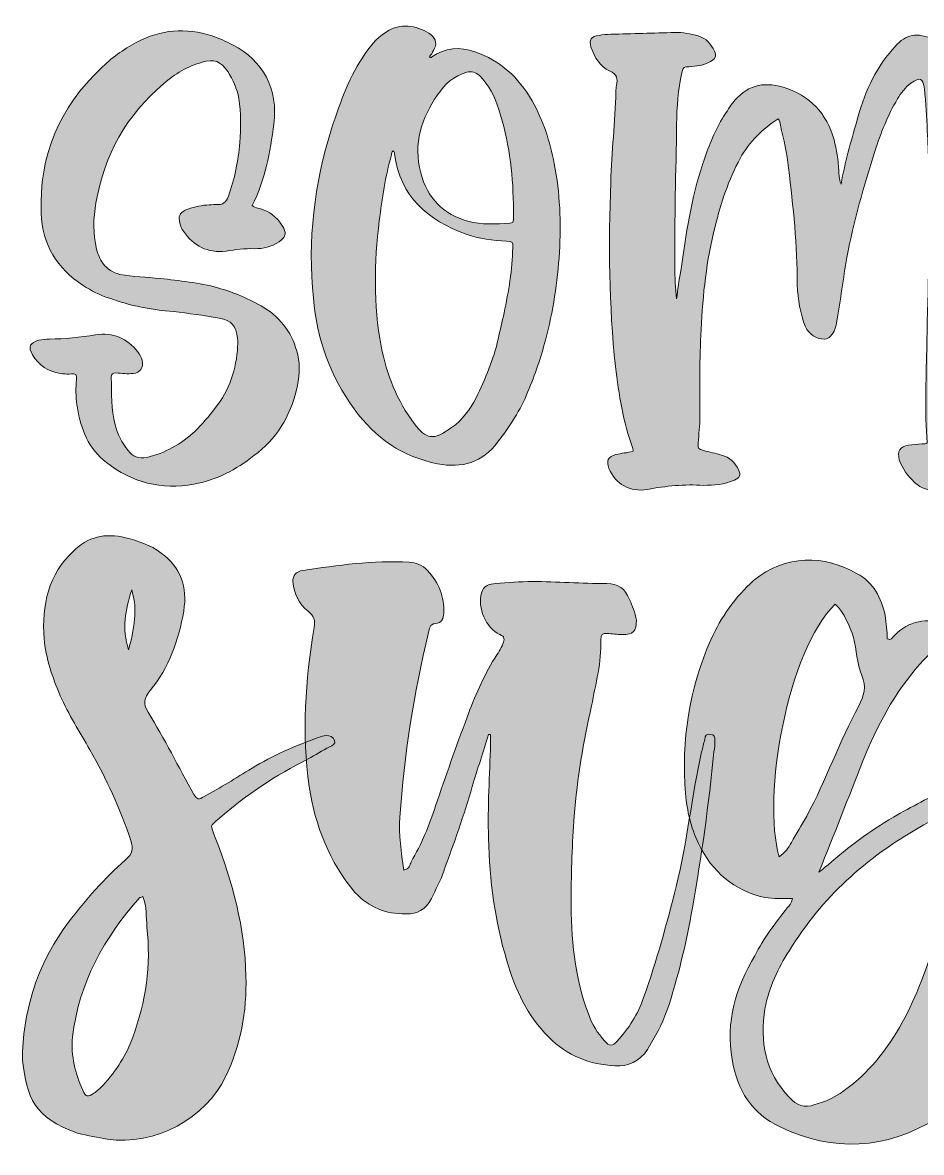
# Model space of a CAD drawing. Header units: inches. Extents: x 183 to 898, y -908 to -175.
# Drawn here: x 183 to 540.3, y -908 to -458.7 of the extents above; entities that cross this region are included whole.
import ezdxf

# ---------------------------------------------------------------- set-up
doc = ezdxf.new("R2010")
doc.units = ezdxf.units.IN
doc.header["$MEASUREMENT"] = 0
doc.layers.add('Layer 1', color=7, linetype='Continuous')

# ---------------------------------------------------------------- blocks, each defined once
blk = doc.blocks.new('block 3')
at = {"layer": 'Layer 1', "true_color": 0xffffff}
h = blk.add_hatch(color=7, dxfattribs=at)
h.dxf.hatch_style = 2
edge = h.paths.add_edge_path()
edge.add_spline(control_points=[(278.7, -533.13), (282.41, -534.52), (284.96, -537.07), (286.81, -540.54), (287.97, -543.09), (287.27, -544.25), (284.96, -545.88), (281.94, -547.96), (278.7, -548.66), (275.22, -548.66), (271.28, -548.42), (267.58, -549.12), (263.87, -549.58), (256.45, -550.51), (251.12, -547.5), (246.95, -541.7), (246.26, -540.78), (245.79, -539.62), (245.56, -538.46), (244.87, -535.91), (245.33, -534.52), (247.65, -533.36), (250.43, -532.2), (253.21, -531.51), (256.22, -531.27), (257.38, -531.27), (258.77, -531.04), (259.93, -531.04), (262.71, -531.51), (263.87, -530.12), (264.8, -527.8), (267.34, -520.85), (268.73, -513.66), (269.43, -506.48), (269.66, -500.69), (269.89, -494.66), (268.97, -488.87), (268.27, -484.93), (266.65, -481.45), (264.56, -478.21), (261.78, -474.04), (259, -473.11), (254.37, -474.5), (248.57, -476.12), (243.48, -479.13), (239.07, -483.07), (224.24, -495.59), (215.44, -511.35), (212.19, -530.35), (211.03, -536.61), (211.03, -542.63), (212.42, -548.89), (212.89, -550.74), (213.81, -552.83), (214.97, -554.45), (216.59, -556.77), (218.91, -558.16), (221.69, -558.85), (226.79, -559.78), (232.35, -560.01), (237.68, -560.47), (245.33, -561.4), (253.21, -562.1), (260.62, -564.18), (267.11, -566.04), (273.14, -568.58), (278.93, -572.06), (286.11, -576.46), (290.52, -582.72), (292.37, -590.83), (293.53, -595.47), (292.84, -600.1), (291.91, -604.73), (289.36, -615.39), (283.8, -624.43), (274.99, -630.92), (267.81, -636.48), (260.16, -640.65), (251.12, -642.27), (238.15, -644.59), (226.56, -641.58), (216.36, -633.7), (209.18, -628.14), (206.17, -620.49), (204.78, -611.92), (204.31, -608.67), (204.08, -605.2), (204.31, -601.95), (204.78, -597.78), (204.31, -598.48), (201.53, -598.48), (200.37, -598.48), (199.22, -598.48), (198.06, -598.25), (193.19, -597.55), (189.48, -595), (186.93, -590.83), (185.08, -587.59), (186.01, -585.96), (189.48, -585.04), (190.87, -584.81), (192.26, -584.57), (193.65, -584.57), (199.68, -584.57), (205.93, -583.88), (211.96, -582.95), (219.14, -581.79), (224.47, -584.34), (228.88, -589.67), (229.57, -590.83), (230.27, -591.76), (230.5, -593.15), (231.19, -595.93), (229.8, -598.02), (227.02, -598.25), (224.71, -598.48), (222.39, -598.25), (220.07, -598.02), (218.91, -598.02), (218.22, -598.48), (218.22, -599.87), (218.45, -606.13), (218.22, -612.38), (219.84, -618.64), (220.77, -622.35), (222.39, -625.82), (224.94, -628.84), (226.79, -631.38), (229.11, -632.08), (232.35, -631.62), (239.77, -629.99), (246.02, -626.29), (251.59, -621.19), (254.37, -618.41), (256.92, -615.39), (259.47, -612.15), (265.26, -604.97), (268.04, -596.62), (268.5, -587.35), (268.73, -586.43), (268.5, -585.5), (268.5, -584.34), (267.81, -579.25), (266.19, -577.16), (261.09, -576.23), (255.06, -575.07), (249.04, -574.38), (243.01, -573.68), (234.21, -572.99), (225.86, -571.36), (217.52, -568.35), (213.81, -567.19), (210.34, -565.34), (207.09, -563.25), (196.67, -556.53), (190.87, -547.03), (190.41, -534.52), (189.48, -511.81), (197.59, -492.58), (214.05, -477.05), (218.22, -472.88), (223.08, -469.4), (228.18, -466.62), (237.91, -461.52), (247.88, -460.6), (258.31, -464.07), (261.09, -465), (263.87, -466.16), (266.42, -467.55), (278.7, -473.81), (284.72, -485.16), (282.87, -499.07), (281.48, -510.19), (279.39, -521.31), (274.3, -531.51), (275.69, -532.67), (277.31, -532.67), (278.7, -533.13)], knot_values=[0, 0, 0, 0, 1, 1, 1, 2, 2, 2, 3, 3, 3, 4, 4, 4, 5, 5, 5, 6, 6, 6, 7, 7, 7, 8, 8, 8, 9, 9, 9, 10, 10, 10, 11, 11, 11, 12, 12, 12, 13, 13, 13, 14, 14, 14, 15, 15, 15, 16, 16, 16, 17, 17, 17, 18, 18, 18, 19, 19, 19, 20, 20, 20, 21, 21, 21, 22, 22, 22, 23, 23, 23, 24, 24, 24, 25, 25, 25, 26, 26, 26, 27, 27, 27, 28, 28, 28, 29, 29, 29, 30, 30, 30, 31, 31, 31, 32, 32, 32, 33, 33, 33, 34, 34, 34, 35, 35, 35, 36, 36, 36, 37, 37, 37, 38, 38, 38, 39, 39, 39, 40, 40, 40, 41, 41, 41, 42, 42, 42, 43, 43, 43, 44, 44, 44, 45, 45, 45, 46, 46, 46, 47, 47, 47, 48, 48, 48, 49, 49, 49, 50, 50, 50, 51, 51, 51, 52, 52, 52, 53, 53, 53, 54, 54, 54, 55, 55, 55, 56, 56, 56, 57, 57, 57, 58, 58, 58, 59, 59, 59, 59], degree=3, periodic=1)
h = blk.add_hatch(color=7, dxfattribs=at)
h.dxf.hatch_style = 2
edge = h.paths.add_edge_path()
edge.add_spline(control_points=[(345.66, -472.42), (350.99, -468.71), (356.79, -468.25), (362.81, -470.33), (372.77, -473.81), (380.19, -480.53), (385.52, -489.8), (389.92, -497.67), (392.7, -506.02), (394.33, -514.82), (396.64, -526.64), (397.11, -538.23), (396.41, -550.04), (395.72, -561.86), (393.86, -573.68), (390.85, -585.04), (389, -591.99), (386.68, -598.71), (383.9, -605.43), (380.89, -612.85), (376.71, -619.33), (371.85, -625.59), (365.82, -633.7), (357.71, -636.02), (347.98, -634.17), (334.07, -631.38), (323.18, -623.97), (314.84, -612.38), (305.34, -599.4), (300.01, -584.57), (298.62, -568.35), (296.3, -545.41), (298.85, -522.93), (305.8, -500.92), (307.66, -495.36), (309.51, -490.03), (311.6, -484.93), (313.68, -480.06), (316.23, -475.43), (319.24, -471.03), (321.79, -467.08), (324.81, -464.07), (328.75, -461.76), (334.07, -458.74), (340.8, -460.13), (345.43, -463.61), (347.52, -465.46), (347.75, -467.32), (346.36, -469.87), (345.89, -470.79), (345.43, -471.49), (344.73, -472.42), (345.2, -472.88), (345.43, -472.65), (345.66, -472.42)], knot_values=[0, 0, 0, 0, 1, 1, 1, 2, 2, 2, 3, 3, 3, 4, 4, 4, 5, 5, 5, 6, 6, 6, 7, 7, 7, 8, 8, 8, 9, 9, 9, 10, 10, 10, 11, 11, 11, 12, 12, 12, 13, 13, 13, 14, 14, 14, 15, 15, 15, 16, 16, 16, 17, 17, 17, 18, 18, 18, 18], degree=3, periodic=1)
edge = h.paths.add_edge_path()
edge.add_spline(control_points=[(329.67, -511.35), (327.12, -519.92), (325.96, -528.73), (324.81, -537.53), (322.72, -554.22), (322.49, -570.9), (325.5, -587.35), (327.82, -598.71), (331.76, -609.14), (338.71, -618.17), (343.34, -624.43), (346.36, -625.13), (353.54, -619.8), (357.71, -616.79), (360.96, -612.61), (363.27, -607.98), (366.98, -600.33), (370.23, -592.68), (372.08, -584.57), (372.77, -581.1), (373.7, -577.62), (374.4, -574.15), (376.25, -565.57), (377.64, -557), (377.87, -548.19), (377.87, -545.88), (377.87, -545.88), (375.32, -545.64), (369.99, -545.41), (364.43, -544.72), (359.33, -542.86), (344.04, -537.3), (333.15, -528.03), (330.83, -510.88), (330.83, -510.42), (330.83, -509.96), (330.37, -509.72), (329.67, -510.19), (329.67, -510.88), (329.67, -511.35)], knot_values=[0, 0, 0, 0, 1, 1, 1, 2, 2, 2, 3, 3, 3, 4, 4, 4, 5, 5, 5, 6, 6, 6, 7, 7, 7, 8, 8, 8, 9, 9, 9, 10, 10, 10, 11, 11, 11, 12, 12, 12, 13, 13, 13, 13], degree=3, periodic=1)
edge = h.paths.add_edge_path()
edge.add_spline(control_points=[(372.31, -493.27), (370.69, -488.17), (368.37, -483.54), (364.66, -479.83), (363.04, -478.44), (361.65, -477.98), (359.57, -478.44), (354.47, -479.83), (350.76, -483.31), (347.98, -487.48), (341.49, -496.75), (338.25, -506.94), (341.26, -518.53), (343.81, -528.49), (350.3, -534.98), (360.03, -537.76), (365.59, -539.16), (371.15, -538.92), (376.71, -538.46), (377.87, -538.46), (378.1, -537.99), (378.1, -537.07), (378.1, -534.98), (378.1, -532.9), (378.1, -530.81), (377.87, -518.07), (376.25, -505.32), (372.31, -493.27)], knot_values=[0, 0, 0, 0, 1, 1, 1, 2, 2, 2, 3, 3, 3, 4, 4, 4, 5, 5, 5, 6, 6, 6, 7, 7, 7, 8, 8, 8, 9, 9, 9, 9], degree=3, periodic=1)
h = blk.add_hatch(color=7, dxfattribs=at)
h.dxf.hatch_style = 2
edge = h.paths.add_edge_path()
edge.add_spline(control_points=[(514.59, -497.91), (517.37, -487.48), (521.54, -477.75), (528.73, -469.4), (533.82, -463.61), (537.07, -462.45), (544.25, -465), (555.84, -468.94), (562.56, -477.05), (564.64, -488.87), (566.5, -499.07), (566.5, -509.49), (566.27, -519.69), (565.8, -538.92), (564.41, -557.93), (564.88, -577.16), (565.34, -589.67), (565.34, -602.18), (565.34, -614.7), (565.34, -617.94), (565.11, -621.19), (564.88, -624.43), (564.64, -625.59), (565.11, -626.29), (566.5, -626.05), (569.51, -625.82), (571.83, -627.21), (573.91, -629.3), (576.46, -631.85), (578.55, -634.86), (579.01, -638.57), (579.47, -641.12), (578.78, -642.04), (576, -642.27), (570.67, -642.51), (565.57, -642.04), (560.24, -642.51), (555.84, -642.74), (551.43, -643.2), (547.03, -644.36), (543.32, -645.06), (540.31, -644.13), (537.53, -641.58), (534.98, -639.03), (532.66, -636.25), (531.51, -632.54), (530.58, -629.07), (531.74, -627.44), (535.21, -626.75), (536.84, -626.52), (538.69, -626.52), (540.54, -626.29), (541.24, -626.05), (542.17, -626.52), (542.63, -625.82), (541.47, -613.54), (542.17, -601.26), (542.4, -588.75), (542.63, -568.82), (543.79, -548.66), (543.32, -528.49), (543.32, -519.46), (543.09, -510.65), (542.63, -501.85), (542.4, -496.28), (542.17, -490.72), (541.47, -485.16), (540.78, -480.53), (539.85, -480.29), (536.14, -482.84), (533.82, -484.47), (532.2, -486.78), (530.81, -489.1), (526.87, -495.59), (524.09, -502.77), (521.77, -509.96), (517.37, -523.86), (513.43, -537.76), (510.65, -552.13), (509.26, -560.47), (508.1, -569.05), (506.71, -577.39), (506.25, -579.71), (505.78, -581.79), (504.16, -583.41), (503.47, -584.11), (502.77, -584.57), (501.84, -584.57), (498.6, -584.81), (495.59, -582.49), (494.2, -579.71), (492.11, -574.38), (491.18, -568.82), (490.95, -563.02), (490.95, -547.5), (489.33, -531.97), (487.48, -516.44), (486.78, -510.88), (485.62, -505.09), (484.23, -499.53), (484.23, -498.6), (484, -497.67), (483.31, -496.98), (477.05, -501.15), (471.95, -506.02), (468.24, -512.74), (463.61, -521.31), (460.6, -530.35), (458.28, -539.85), (454.8, -553.29), (453.41, -566.96), (452.72, -580.87), (452.02, -592.45), (452.25, -603.81), (452.25, -615.39), (452.25, -618.87), (451.79, -622.35), (451.56, -626.05), (451.56, -628.37), (451.56, -628.37), (453.64, -628.84), (455.96, -629.53), (458.51, -629.99), (460.83, -630.69), (464.07, -631.62), (466.16, -633.7), (467.55, -636.48), (468.71, -638.8), (468.24, -639.49), (465.93, -640.65), (461.99, -642.51), (457.82, -642.74), (453.64, -642.74), (446.23, -642.27), (438.58, -642.97), (431.4, -644.36), (424.45, -645.52), (418.65, -642.27), (416.1, -636.02), (414.94, -633.01), (415.64, -631.38), (418.88, -630.46), (420.97, -629.99), (423.29, -629.76), (425.6, -629.3), (425.84, -628.84), (425.6, -628.37), (425.6, -628.14), (421.66, -617.48), (420.04, -606.59), (418.65, -595.47), (416.1, -571.13), (415.87, -546.57), (416.8, -522.24), (417.26, -510.19), (418.42, -498.14), (418.88, -486.09), (418.88, -485.39), (418.88, -484.47), (419.12, -483.77), (419.58, -480.99), (419.35, -479.37), (416.34, -477.98), (412.63, -476.12), (410.31, -472.65), (408.92, -468.48), (408.22, -465.46), (408.92, -464.3), (412.16, -463.84), (413.55, -463.61), (415.18, -463.38), (416.8, -463.38), (425.37, -463.15), (433.71, -462.91), (442.29, -462.68), (445.53, -462.45), (448.55, -463.38), (451.56, -464.07), (454.8, -465), (456.66, -467.32), (458.05, -470.1), (458.97, -472.18), (458.51, -473.11), (456.43, -474.27), (453.88, -475.66), (450.86, -476.12), (447.85, -476.35), (446, -476.35), (445.53, -476.12), (445.07, -478.67), (443.68, -485.39), (442.98, -492.34), (442.98, -499.07), (442.75, -518.07), (442.06, -536.84), (442.29, -555.61), (442.29, -560.01), (442.52, -564.18), (442.98, -568.58), (443.45, -564.88), (443.91, -561.17), (444.61, -557.46), (446.69, -543.09), (448.78, -528.49), (453.41, -514.82), (455.5, -508.57), (457.82, -502.54), (461.06, -496.98), (462.45, -494.66), (463.84, -492.81), (465.23, -490.72), (470.56, -484), (477.05, -481.92), (485.39, -484.47), (496.05, -487.71), (502.54, -494.66), (505.55, -505.32), (506.48, -509.26), (507.41, -513.43), (507.41, -517.6), (507.64, -519.22), (507.41, -520.85), (508.33, -522.93), (509.95, -514.13), (512.27, -506.02), (514.59, -497.91)], knot_values=[0, 0, 0, 0, 1, 1, 1, 2, 2, 2, 3, 3, 3, 4, 4, 4, 5, 5, 5, 6, 6, 6, 7, 7, 7, 8, 8, 8, 9, 9, 9, 10, 10, 10, 11, 11, 11, 12, 12, 12, 13, 13, 13, 14, 14, 14, 15, 15, 15, 16, 16, 16, 17, 17, 17, 18, 18, 18, 19, 19, 19, 20, 20, 20, 21, 21, 21, 22, 22, 22, 23, 23, 23, 24, 24, 24, 25, 25, 25, 26, 26, 26, 27, 27, 27, 28, 28, 28, 29, 29, 29, 30, 30, 30, 31, 31, 31, 32, 32, 32, 33, 33, 33, 34, 34, 34, 35, 35, 35, 36, 36, 36, 37, 37, 37, 38, 38, 38, 39, 39, 39, 40, 40, 40, 41, 41, 41, 42, 42, 42, 43, 43, 43, 44, 44, 44, 45, 45, 45, 46, 46, 46, 47, 47, 47, 48, 48, 48, 49, 49, 49, 50, 50, 50, 51, 51, 51, 52, 52, 52, 53, 53, 53, 54, 54, 54, 55, 55, 55, 56, 56, 56, 57, 57, 57, 58, 58, 58, 59, 59, 59, 60, 60, 60, 61, 61, 61, 62, 62, 62, 63, 63, 63, 64, 64, 64, 65, 65, 65, 66, 66, 66, 67, 67, 67, 68, 68, 68, 69, 69, 69, 70, 70, 70, 71, 71, 71, 72, 72, 72, 73, 73, 73, 74, 74, 74, 75, 75, 75, 75], degree=3, periodic=1)
at = {"layer": 'Layer 1', "lineweight": 0}
for points, knots in [([(278.7, -533.13), (282.41, -534.52), (284.96, -537.07), (286.81, -540.54), (287.97, -543.09), (287.27, -544.25), (284.96, -545.88), (281.94, -547.96), (278.7, -548.66), (275.22, -548.66), (271.28, -548.42), (267.58, -549.12), (263.87, -549.58), (256.45, -550.51), (251.12, -547.5), (246.95, -541.7), (246.26, -540.78), (245.79, -539.62), (245.56, -538.46), (244.87, -535.91), (245.33, -534.52), (247.65, -533.36), (250.43, -532.2), (253.21, -531.51), (256.22, -531.27), (257.38, -531.27), (258.77, -531.04), (259.93, -531.04), (262.71, -531.51), (263.87, -530.12), (264.8, -527.8), (267.34, -520.85), (268.73, -513.66), (269.43, -506.48), (269.66, -500.69), (269.89, -494.66), (268.97, -488.87), (268.27, -484.93), (266.65, -481.45), (264.56, -478.21), (261.78, -474.04), (259, -473.11), (254.37, -474.5), (248.57, -476.12), (243.48, -479.13), (239.07, -483.07), (224.24, -495.59), (215.44, -511.35), (212.19, -530.35), (211.03, -536.61), (211.03, -542.63), (212.42, -548.89), (212.89, -550.74), (213.81, -552.83), (214.97, -554.45), (216.59, -556.77), (218.91, -558.16), (221.69, -558.85), (226.79, -559.78), (232.35, -560.01), (237.68, -560.47), (245.33, -561.4), (253.21, -562.1), (260.62, -564.18), (267.11, -566.04), (273.14, -568.58), (278.93, -572.06), (286.11, -576.46), (290.52, -582.72), (292.37, -590.83), (293.53, -595.47), (292.84, -600.1), (291.91, -604.73), (289.36, -615.39), (283.8, -624.43), (274.99, -630.92), (267.81, -636.48), (260.16, -640.65), (251.12, -642.27), (238.15, -644.59), (226.56, -641.58), (216.36, -633.7), (209.18, -628.14), (206.17, -620.49), (204.78, -611.92), (204.31, -608.67), (204.08, -605.2), (204.31, -601.95), (204.78, -597.78), (204.31, -598.48), (201.53, -598.48), (200.37, -598.48), (199.22, -598.48), (198.06, -598.25), (193.19, -597.55), (189.48, -595), (186.93, -590.83), (185.08, -587.59), (186.01, -585.96), (189.48, -585.04), (190.87, -584.81), (192.26, -584.57), (193.65, -584.57), (199.68, -584.57), (205.93, -583.88), (211.96, -582.95), (219.14, -581.79), (224.47, -584.34), (228.88, -589.67), (229.57, -590.83), (230.27, -591.76), (230.5, -593.15), (231.19, -595.93), (229.8, -598.02), (227.02, -598.25), (224.71, -598.48), (222.39, -598.25), (220.07, -598.02), (218.91, -598.02), (218.22, -598.48), (218.22, -599.87), (218.45, -606.13), (218.22, -612.38), (219.84, -618.64), (220.77, -622.35), (222.39, -625.82), (224.94, -628.84), (226.79, -631.38), (229.11, -632.08), (232.35, -631.62), (239.77, -629.99), (246.02, -626.29), (251.59, -621.19), (254.37, -618.41), (256.92, -615.39), (259.47, -612.15), (265.26, -604.97), (268.04, -596.62), (268.5, -587.35), (268.73, -586.43), (268.5, -585.5), (268.5, -584.34), (267.81, -579.25), (266.19, -577.16), (261.09, -576.23), (255.06, -575.07), (249.04, -574.38), (243.01, -573.68), (234.21, -572.99), (225.86, -571.36), (217.52, -568.35), (213.81, -567.19), (210.34, -565.34), (207.09, -563.25), (196.67, -556.53), (190.87, -547.03), (190.41, -534.52), (189.48, -511.81), (197.59, -492.58), (214.05, -477.05), (218.22, -472.88), (223.08, -469.4), (228.18, -466.62), (237.91, -461.52), (247.88, -460.6), (258.31, -464.07), (261.09, -465), (263.87, -466.16), (266.42, -467.55), (278.7, -473.81), (284.72, -485.16), (282.87, -499.07), (281.48, -510.19), (279.39, -521.31), (274.3, -531.51), (275.69, -532.67), (277.31, -532.67), (278.7, -533.13)], [0, 0, 0, 0, 1, 1, 1, 2, 2, 2, 3, 3, 3, 4, 4, 4, 5, 5, 5, 6, 6, 6, 7, 7, 7, 8, 8, 8, 9, 9, 9, 10, 10, 10, 11, 11, 11, 12, 12, 12, 13, 13, 13, 14, 14, 14, 15, 15, 15, 16, 16, 16, 17, 17, 17, 18, 18, 18, 19, 19, 19, 20, 20, 20, 21, 21, 21, 22, 22, 22, 23, 23, 23, 24, 24, 24, 25, 25, 25, 26, 26, 26, 27, 27, 27, 28, 28, 28, 29, 29, 29, 30, 30, 30, 31, 31, 31, 32, 32, 32, 33, 33, 33, 34, 34, 34, 35, 35, 35, 36, 36, 36, 37, 37, 37, 38, 38, 38, 39, 39, 39, 40, 40, 40, 41, 41, 41, 42, 42, 42, 43, 43, 43, 44, 44, 44, 45, 45, 45, 46, 46, 46, 47, 47, 47, 48, 48, 48, 49, 49, 49, 50, 50, 50, 51, 51, 51, 52, 52, 52, 53, 53, 53, 54, 54, 54, 55, 55, 55, 56, 56, 56, 57, 57, 57, 58, 58, 58, 59, 59, 59, 59]), ([(345.66, -472.42), (350.99, -468.71), (356.79, -468.25), (362.81, -470.33), (372.77, -473.81), (380.19, -480.53), (385.52, -489.8), (389.92, -497.67), (392.7, -506.02), (394.33, -514.82), (396.64, -526.64), (397.11, -538.23), (396.41, -550.04), (395.72, -561.86), (393.86, -573.68), (390.85, -585.04), (389, -591.99), (386.68, -598.71), (383.9, -605.43), (380.89, -612.85), (376.71, -619.33), (371.85, -625.59), (365.82, -633.7), (357.71, -636.02), (347.98, -634.17), (334.07, -631.38), (323.18, -623.97), (314.84, -612.38), (305.34, -599.4), (300.01, -584.57), (298.62, -568.35), (296.3, -545.41), (298.85, -522.93), (305.8, -500.92), (307.66, -495.36), (309.51, -490.03), (311.6, -484.93), (313.68, -480.06), (316.23, -475.43), (319.24, -471.03), (321.79, -467.08), (324.81, -464.07), (328.75, -461.76), (334.07, -458.74), (340.8, -460.13), (345.43, -463.61), (347.52, -465.46), (347.75, -467.32), (346.36, -469.87), (345.89, -470.79), (345.43, -471.49), (344.73, -472.42), (345.2, -472.88), (345.43, -472.65), (345.66, -472.42)], [0, 0, 0, 0, 1, 1, 1, 2, 2, 2, 3, 3, 3, 4, 4, 4, 5, 5, 5, 6, 6, 6, 7, 7, 7, 8, 8, 8, 9, 9, 9, 10, 10, 10, 11, 11, 11, 12, 12, 12, 13, 13, 13, 14, 14, 14, 15, 15, 15, 16, 16, 16, 17, 17, 17, 18, 18, 18, 18]), ([(514.59, -497.91), (517.37, -487.48), (521.54, -477.75), (528.73, -469.4), (533.82, -463.61), (537.07, -462.45), (544.25, -465), (555.84, -468.94), (562.56, -477.05), (564.64, -488.87), (566.5, -499.07), (566.5, -509.49), (566.27, -519.69), (565.8, -538.92), (564.41, -557.93), (564.88, -577.16), (565.34, -589.67), (565.34, -602.18), (565.34, -614.7), (565.34, -617.94), (565.11, -621.19), (564.88, -624.43), (564.64, -625.59), (565.11, -626.29), (566.5, -626.05), (569.51, -625.82), (571.83, -627.21), (573.91, -629.3), (576.46, -631.85), (578.55, -634.86), (579.01, -638.57), (579.47, -641.12), (578.78, -642.04), (576, -642.27), (570.67, -642.51), (565.57, -642.04), (560.24, -642.51), (555.84, -642.74), (551.43, -643.2), (547.03, -644.36), (543.32, -645.06), (540.31, -644.13), (537.53, -641.58), (534.98, -639.03), (532.66, -636.25), (531.51, -632.54), (530.58, -629.07), (531.74, -627.44), (535.21, -626.75), (536.84, -626.52), (538.69, -626.52), (540.54, -626.29), (541.24, -626.05), (542.17, -626.52), (542.63, -625.82), (541.47, -613.54), (542.17, -601.26), (542.4, -588.75), (542.63, -568.82), (543.79, -548.66), (543.32, -528.49), (543.32, -519.46), (543.09, -510.65), (542.63, -501.85), (542.4, -496.28), (542.17, -490.72), (541.47, -485.16), (540.78, -480.53), (539.85, -480.29), (536.14, -482.84), (533.82, -484.47), (532.2, -486.78), (530.81, -489.1), (526.87, -495.59), (524.09, -502.77), (521.77, -509.96), (517.37, -523.86), (513.43, -537.76), (510.65, -552.13), (509.26, -560.47), (508.1, -569.05), (506.71, -577.39), (506.25, -579.71), (505.78, -581.79), (504.16, -583.41), (503.47, -584.11), (502.77, -584.57), (501.84, -584.57), (498.6, -584.81), (495.59, -582.49), (494.2, -579.71), (492.11, -574.38), (491.18, -568.82), (490.95, -563.02), (490.95, -547.5), (489.33, -531.97), (487.48, -516.44), (486.78, -510.88), (485.62, -505.09), (484.23, -499.53), (484.23, -498.6), (484, -497.67), (483.31, -496.98), (477.05, -501.15), (471.95, -506.02), (468.24, -512.74), (463.61, -521.31), (460.6, -530.35), (458.28, -539.85), (454.8, -553.29), (453.41, -566.96), (452.72, -580.87), (452.02, -592.45), (452.25, -603.81), (452.25, -615.39), (452.25, -618.87), (451.79, -622.35), (451.56, -626.05), (451.56, -628.37), (451.56, -628.37), (453.64, -628.84), (455.96, -629.53), (458.51, -629.99), (460.83, -630.69), (464.07, -631.62), (466.16, -633.7), (467.55, -636.48), (468.71, -638.8), (468.24, -639.49), (465.93, -640.65), (461.99, -642.51), (457.82, -642.74), (453.64, -642.74), (446.23, -642.27), (438.58, -642.97), (431.4, -644.36), (424.45, -645.52), (418.65, -642.27), (416.1, -636.02), (414.94, -633.01), (415.64, -631.38), (418.88, -630.46), (420.97, -629.99), (423.29, -629.76), (425.6, -629.3), (425.84, -628.84), (425.6, -628.37), (425.6, -628.14), (421.66, -617.48), (420.04, -606.59), (418.65, -595.47), (416.1, -571.13), (415.87, -546.57), (416.8, -522.24), (417.26, -510.19), (418.42, -498.14), (418.88, -486.09), (418.88, -485.39), (418.88, -484.47), (419.12, -483.77), (419.58, -480.99), (419.35, -479.37), (416.34, -477.98), (412.63, -476.12), (410.31, -472.65), (408.92, -468.48), (408.22, -465.46), (408.92, -464.3), (412.16, -463.84), (413.55, -463.61), (415.18, -463.38), (416.8, -463.38), (425.37, -463.15), (433.71, -462.91), (442.29, -462.68), (445.53, -462.45), (448.55, -463.38), (451.56, -464.07), (454.8, -465), (456.66, -467.32), (458.05, -470.1), (458.97, -472.18), (458.51, -473.11), (456.43, -474.27), (453.88, -475.66), (450.86, -476.12), (447.85, -476.35), (446, -476.35), (445.53, -476.12), (445.07, -478.67), (443.68, -485.39), (442.98, -492.34), (442.98, -499.07), (442.75, -518.07), (442.06, -536.84), (442.29, -555.61), (442.29, -560.01), (442.52, -564.18), (442.98, -568.58), (443.45, -564.88), (443.91, -561.17), (444.61, -557.46), (446.69, -543.09), (448.78, -528.49), (453.41, -514.82), (455.5, -508.57), (457.82, -502.54), (461.06, -496.98), (462.45, -494.66), (463.84, -492.81), (465.23, -490.72), (470.56, -484), (477.05, -481.92), (485.39, -484.47), (496.05, -487.71), (502.54, -494.66), (505.55, -505.32), (506.48, -509.26), (507.41, -513.43), (507.41, -517.6), (507.64, -519.22), (507.41, -520.85), (508.33, -522.93), (509.95, -514.13), (512.27, -506.02), (514.59, -497.91)], [0, 0, 0, 0, 1, 1, 1, 2, 2, 2, 3, 3, 3, 4, 4, 4, 5, 5, 5, 6, 6, 6, 7, 7, 7, 8, 8, 8, 9, 9, 9, 10, 10, 10, 11, 11, 11, 12, 12, 12, 13, 13, 13, 14, 14, 14, 15, 15, 15, 16, 16, 16, 17, 17, 17, 18, 18, 18, 19, 19, 19, 20, 20, 20, 21, 21, 21, 22, 22, 22, 23, 23, 23, 24, 24, 24, 25, 25, 25, 26, 26, 26, 27, 27, 27, 28, 28, 28, 29, 29, 29, 30, 30, 30, 31, 31, 31, 32, 32, 32, 33, 33, 33, 34, 34, 34, 35, 35, 35, 36, 36, 36, 37, 37, 37, 38, 38, 38, 39, 39, 39, 40, 40, 40, 41, 41, 41, 42, 42, 42, 43, 43, 43, 44, 44, 44, 45, 45, 45, 46, 46, 46, 47, 47, 47, 48, 48, 48, 49, 49, 49, 50, 50, 50, 51, 51, 51, 52, 52, 52, 53, 53, 53, 54, 54, 54, 55, 55, 55, 56, 56, 56, 57, 57, 57, 58, 58, 58, 59, 59, 59, 60, 60, 60, 61, 61, 61, 62, 62, 62, 63, 63, 63, 64, 64, 64, 65, 65, 65, 66, 66, 66, 67, 67, 67, 68, 68, 68, 69, 69, 69, 70, 70, 70, 71, 71, 71, 72, 72, 72, 73, 73, 73, 74, 74, 74, 75, 75, 75, 75]), ([(372.31, -493.27), (370.69, -488.17), (368.37, -483.54), (364.66, -479.83), (363.04, -478.44), (361.65, -477.98), (359.57, -478.44), (354.47, -479.83), (350.76, -483.31), (347.98, -487.48), (341.49, -496.75), (338.25, -506.94), (341.26, -518.53), (343.81, -528.49), (350.3, -534.98), (360.03, -537.76), (365.59, -539.16), (371.15, -538.92), (376.71, -538.46), (377.87, -538.46), (378.1, -537.99), (378.1, -537.07), (378.1, -534.98), (378.1, -532.9), (378.1, -530.81), (377.87, -518.07), (376.25, -505.32), (372.31, -493.27)], [0, 0, 0, 0, 1, 1, 1, 2, 2, 2, 3, 3, 3, 4, 4, 4, 5, 5, 5, 6, 6, 6, 7, 7, 7, 8, 8, 8, 9, 9, 9, 9]), ([(329.67, -511.35), (327.12, -519.92), (325.96, -528.73), (324.81, -537.53), (322.72, -554.22), (322.49, -570.9), (325.5, -587.35), (327.82, -598.71), (331.76, -609.14), (338.71, -618.17), (343.34, -624.43), (346.36, -625.13), (353.54, -619.8), (357.71, -616.79), (360.96, -612.61), (363.27, -607.98), (366.98, -600.33), (370.23, -592.68), (372.08, -584.57), (372.77, -581.1), (373.7, -577.62), (374.4, -574.15), (376.25, -565.57), (377.64, -557), (377.87, -548.19), (377.87, -545.88), (377.87, -545.88), (375.32, -545.64), (369.99, -545.41), (364.43, -544.72), (359.33, -542.86), (344.04, -537.3), (333.15, -528.03), (330.83, -510.88), (330.83, -510.42), (330.83, -509.96), (330.37, -509.72), (329.67, -510.19), (329.67, -510.88), (329.67, -511.35)], [0, 0, 0, 0, 1, 1, 1, 2, 2, 2, 3, 3, 3, 4, 4, 4, 5, 5, 5, 6, 6, 6, 7, 7, 7, 8, 8, 8, 9, 9, 9, 10, 10, 10, 11, 11, 11, 12, 12, 12, 13, 13, 13, 13])]:
    blk.add_open_spline(points, degree=3, knots=knots, dxfattribs=at)
blk = doc.blocks.new('block 5')
at = {"layer": 'Layer 1', "true_color": 0xf4d561}
h = blk.add_hatch(color=41, dxfattribs=at)
h.dxf.hatch_style = 2
edge = h.paths.add_edge_path()
edge.add_spline(control_points=[(201.26, -816.37), (208.15, -807.46), (215.44, -798.95), (223.95, -791.65), (226.79, -789.22), (227.2, -787.19), (225.98, -783.95), (221.93, -771.38), (216.25, -759.23), (209.77, -747.88), (205.71, -740.99), (201.26, -733.69), (198.01, -726.4), (194.77, -719.1), (192.34, -711.4), (191.53, -703.7), (190.72, -690.33), (193.15, -678.17), (203.28, -668.85), (208.96, -663.17), (215.85, -661.55), (223.95, -663.58), (228.82, -664.79), (233.68, -666.41), (238.14, -669.66), (245.84, -675.33), (248.68, -683.03), (247.05, -692.76), (245.03, -704.11), (241.38, -715.05), (233.68, -724.37), (231.25, -727.21), (230.84, -729.64), (232.87, -732.88), (239.35, -743.42), (245.03, -754.77), (251.11, -765.71), (252.32, -767.74), (253.13, -767.74), (255.16, -766.52), (261.64, -762.87), (267.72, -759.23), (274.21, -755.17), (282.32, -750.31), (291.23, -746.26), (300.55, -743.01), (301.77, -742.61), (302.58, -742.2), (303.8, -742.2), (305.01, -742.2), (306.63, -742.61), (307.04, -744.23), (307.44, -745.45), (306.23, -746.26), (305.01, -746.66), (302.17, -748.28), (299.34, -749.9), (296.5, -751.52), (283.53, -758.01), (272.18, -765.71), (261.24, -775.03), (257.19, -778.68), (257.59, -777.46), (259.62, -782.73), (266.51, -800.57), (271.37, -818.8), (271.78, -837.85), (272.18, -852.04), (269.75, -865.41), (263.67, -877.98), (255.97, -894.19), (235.71, -905.54), (216.66, -902.7), (213.01, -901.89), (208.96, -901.48), (204.9, -900.27), (187.48, -894.19), (184.64, -886.08), (183.02, -871.49), (183.02, -870.28), (183.02, -869.06), (183.02, -867.84), (183.83, -848.8), (189.91, -831.77), (201.26, -816.37)], knot_values=[0, 0, 0, 0, 1, 1, 1, 2, 2, 2, 3, 3, 3, 4, 4, 4, 5, 5, 5, 6, 6, 6, 7, 7, 7, 8, 8, 8, 9, 9, 9, 10, 10, 10, 11, 11, 11, 12, 12, 12, 13, 13, 13, 14, 14, 14, 15, 15, 15, 16, 16, 16, 17, 17, 17, 18, 18, 18, 19, 19, 19, 20, 20, 20, 21, 21, 21, 22, 22, 22, 23, 23, 23, 24, 24, 24, 25, 25, 25, 26, 26, 26, 27, 27, 27, 28, 28, 28, 28], degree=3, periodic=1)
edge = h.paths.add_edge_path()
edge.add_spline(control_points=[(229.63, -806.65), (215.44, -822.45), (205.31, -840.69), (202.88, -862.17), (202.07, -869.47), (204.09, -876.76), (206.93, -883.25), (208.15, -886.08), (208.96, -886.08), (211.39, -884.46), (212.6, -883.65), (213.82, -882.43), (215.04, -881.22), (220.31, -875.55), (224.36, -869.06), (226.79, -862.17), (232.06, -847.99), (234.08, -833.39), (232.46, -818.4), (232.06, -814.35), (232.46, -810.29), (230.84, -806.24), (230.03, -806.65), (229.63, -806.65), (229.63, -806.65)], knot_values=[0, 0, 0, 0, 1, 1, 1, 2, 2, 2, 3, 3, 3, 4, 4, 4, 5, 5, 5, 6, 6, 6, 7, 7, 7, 8, 8, 8, 8], degree=3, periodic=1)
edge = h.paths.add_edge_path()
edge.add_spline(control_points=[(225.17, -708.16), (228.01, -697.22), (228.41, -690.73), (226.38, -684.25), (223.95, -692.35), (222.33, -699.65), (225.17, -708.16)], knot_values=[0, 0, 0, 0, 1, 1, 1, 2, 2, 2, 2], degree=3, periodic=1)
h = blk.add_hatch(color=41, dxfattribs=at)
h.dxf.hatch_style = 2
edge = h.paths.add_edge_path()
edge.add_spline(control_points=[(361.75, -762.47), (358.51, -773.82), (354.46, -785.16), (350.4, -796.11), (349.19, -800.16), (347.16, -803.4), (345.54, -807.05), (343.11, -811.51), (339.87, -813.13), (335.41, -813.13), (327.3, -813.13), (320.82, -810.7), (315.14, -804.62), (305.01, -792.46), (299.34, -778.27), (296.9, -762.47), (294.07, -741.39), (295.28, -720.32), (298.93, -699.24), (299.34, -696.41), (298.93, -694.78), (296.5, -692.76), (292.85, -689.92), (290.83, -685.87), (290.42, -681), (290.42, -678.57), (291.64, -676.95), (294.47, -676.55), (308.25, -674.52), (322.44, -672.49), (336.62, -673.3), (339.46, -673.3), (341.89, -674.52), (343.92, -676.55), (348.38, -681.41), (350.81, -687.08), (350.4, -693.57), (350.4, -695.6), (349.59, -697.62), (347.16, -697.62), (344.73, -698.03), (344.73, -699.65), (344.32, -701.27), (338.65, -725.59), (334.6, -749.9), (332.98, -774.63), (332.57, -781.52), (333.38, -788.81), (334.6, -795.7), (336.62, -795.3), (337.03, -793.68), (337.43, -792.46), (341.49, -785.57), (344.73, -777.87), (347.16, -770.17), (351.21, -758.42), (355.27, -746.66), (359.73, -734.91), (362.56, -726.8), (366.21, -719.1), (370.67, -711.4), (371.88, -709.78), (373.1, -707.75), (373.91, -705.73), (374.72, -704.11), (374.72, -702.89), (372.69, -702.08), (367.02, -699.24), (363.78, -691.54), (365.4, -685.46), (366.21, -682.63), (368.64, -681.82), (371.07, -681.82), (375.94, -681.41), (380.8, -681), (385.66, -681), (395.39, -681), (405.12, -681.82), (415.25, -681.82), (419.71, -681.82), (422.55, -683.84), (424.17, -687.9), (425.38, -690.73), (426.6, -693.16), (427, -696.41), (427, -700.86), (425.79, -702.08), (421.33, -702.08), (419.3, -702.08), (417.28, -701.68), (415.25, -701.68), (413.63, -701.27), (412.82, -702.08), (412.82, -704.11), (413.22, -713.02), (410.79, -721.53), (409.17, -730.45), (405.93, -744.64), (403.5, -759.23), (402.28, -774.22), (401.47, -785.16), (401.07, -796.11), (401.07, -807.05), (401.07, -822.45), (402.28, -838.26), (407.96, -852.85), (409.17, -856.9), (411.6, -860.55), (414.44, -863.79), (416.06, -865.82), (417.68, -865.82), (419.3, -863.79), (423.76, -858.93), (427.81, -852.85), (429.84, -846.36), (435.11, -831.77), (439.16, -816.78), (442.81, -802.19), (447.27, -784.35), (448.89, -766.52), (452.94, -748.69), (453.35, -747.07), (453.75, -745.45), (454.16, -743.82), (454.16, -742.2), (454.97, -741.39), (456.59, -741.8), (457.81, -741.8), (458.21, -743.01), (458.21, -743.82), (458.21, -745.45), (458.21, -747.07), (457.81, -748.69), (455.78, -769.36), (452.94, -790.03), (449.29, -810.7), (446.86, -824.48), (443.62, -838.26), (439.16, -851.63), (437.14, -857.31), (434.3, -862.17), (431.46, -867.03), (428.22, -871.9), (423.76, -873.92), (418.49, -873.52), (408.36, -873.11), (399.44, -869.47), (392.15, -862.17), (383.64, -853.66), (378.77, -843.12), (375.53, -831.77), (370.67, -815.97), (368.64, -799.76), (368.24, -783.14), (367.83, -770.57), (368.64, -758.01), (369.05, -745.45), (369.05, -744.23), (369.05, -743.01), (369.05, -741.8), (368.64, -741.8), (368.64, -741.8), (368.24, -741.8), (366.21, -748.69), (363.78, -755.58), (361.75, -762.47)], knot_values=[0, 0, 0, 0, 1, 1, 1, 2, 2, 2, 3, 3, 3, 4, 4, 4, 5, 5, 5, 6, 6, 6, 7, 7, 7, 8, 8, 8, 9, 9, 9, 10, 10, 10, 11, 11, 11, 12, 12, 12, 13, 13, 13, 14, 14, 14, 15, 15, 15, 16, 16, 16, 17, 17, 17, 18, 18, 18, 19, 19, 19, 20, 20, 20, 21, 21, 21, 22, 22, 22, 23, 23, 23, 24, 24, 24, 25, 25, 25, 26, 26, 26, 27, 27, 27, 28, 28, 28, 29, 29, 29, 30, 30, 30, 31, 31, 31, 32, 32, 32, 33, 33, 33, 34, 34, 34, 35, 35, 35, 36, 36, 36, 37, 37, 37, 38, 38, 38, 39, 39, 39, 40, 40, 40, 41, 41, 41, 42, 42, 42, 43, 43, 43, 44, 44, 44, 45, 45, 45, 46, 46, 46, 47, 47, 47, 48, 48, 48, 49, 49, 49, 50, 50, 50, 51, 51, 51, 52, 52, 52, 53, 53, 53, 54, 54, 54, 55, 55, 55, 55], degree=3, periodic=1)
h = blk.add_hatch(color=41, dxfattribs=at)
h.dxf.hatch_style = 2
edge = h.paths.add_edge_path()
edge.add_spline(control_points=[(478.07, -806.65), (465.91, -803.81), (456.99, -796.51), (451.73, -785.16), (448.48, -778.68), (447.27, -772.2), (446.46, -765.3), (444.84, -744.23), (448.08, -723.56), (456.59, -704.11), (460.64, -695.19), (466.32, -687.08), (473.61, -680.6), (486.18, -670.06), (501.98, -670.47), (514.55, -677.76), (521.44, -681.41), (524.27, -687.49), (525.89, -694.38), (526.3, -697.62), (526.7, -700.86), (526.7, -703.7), (528.33, -704.51), (528.73, -703.3), (529.54, -702.48), (535.22, -696.41), (542.51, -695.6), (550.21, -697.62), (562.37, -700.86), (570.88, -708.16), (576.96, -718.7), (581.42, -727.21), (584.66, -735.72), (586.69, -744.64), (586.69, -745.45), (586.69, -746.26), (586.69, -746.66), (587.9, -750.72), (587.9, -750.72), (591.55, -749.9), (599.25, -748.28), (606.95, -746.26), (614.65, -744.64), (618.71, -743.82), (623.16, -743.01), (627.62, -743.01), (629.65, -743.01), (632.89, -742.61), (633.3, -745.45), (633.7, -748.28), (630.05, -747.88), (628.03, -748.28), (616.68, -751.12), (605.33, -753.96), (593.58, -756.79), (588.71, -758.01), (588.71, -758.01), (589.12, -762.87), (592.77, -796.92), (588.71, -830.15), (574.12, -861.36), (567.64, -874.73), (559.13, -886.89), (546.16, -894.59), (526.3, -906.75), (505.22, -907.97), (484.15, -897.83), (472.8, -892.57), (467.13, -883.25), (465.1, -871.09), (462.26, -856.09), (466.72, -842.31), (474.02, -829.75), (477.66, -822.86), (482.12, -816.78), (486.99, -810.7), (487.8, -809.89), (488.61, -809.08), (489.01, -807.05), (484.96, -807.05), (481.72, -807.05), (478.07, -806.65)], knot_values=[0, 0, 0, 0, 1, 1, 1, 2, 2, 2, 3, 3, 3, 4, 4, 4, 5, 5, 5, 6, 6, 6, 7, 7, 7, 8, 8, 8, 9, 9, 9, 10, 10, 10, 11, 11, 11, 12, 12, 12, 13, 13, 13, 14, 14, 14, 15, 15, 15, 16, 16, 16, 17, 17, 17, 18, 18, 18, 19, 19, 19, 20, 20, 20, 21, 21, 21, 22, 22, 22, 23, 23, 23, 24, 24, 24, 25, 25, 25, 26, 26, 26, 27, 27, 27, 27], degree=3, periodic=1)
edge = h.paths.add_edge_path()
edge.add_spline(control_points=[(552.24, -772.2), (547.78, -774.22), (543.73, -776.25), (539.67, -778.68), (518.19, -790.84), (500.77, -806.65), (487.8, -827.72), (483.34, -834.61), (479.69, -842.31), (478.07, -850.82), (476.04, -863.79), (478.07, -875.95), (487.8, -886.08), (490.63, -889.32), (493.88, -890.54), (497.93, -888.92), (500.36, -888.11), (502.39, -887.7), (504.41, -886.49), (510.9, -883.25), (516.17, -878.38), (521.03, -873.11), (529.14, -863.79), (534.81, -853.25), (539.27, -842.31), (545.75, -826.91), (549, -811.1), (551.83, -794.89), (553.45, -787.19), (554.26, -779.9), (554.26, -772.2), (553.05, -771.38), (552.64, -771.79), (552.24, -772.2)], knot_values=[0, 0, 0, 0, 1, 1, 1, 2, 2, 2, 3, 3, 3, 4, 4, 4, 5, 5, 5, 6, 6, 6, 7, 7, 7, 8, 8, 8, 9, 9, 9, 10, 10, 10, 11, 11, 11, 11], degree=3, periodic=1)
edge = h.paths.add_edge_path()
edge.add_spline(control_points=[(488.61, -784.76), (490.63, -781.11), (492.66, -777.87), (494.69, -774.22), (502.39, -760.04), (507.66, -744.64), (515.36, -730.45), (517.38, -726.4), (518.6, -722.75), (516.57, -718.29), (514.55, -713.43), (514.55, -708.16), (513.33, -703.3), (511.71, -698.43), (509.68, -693.57), (506.04, -689.92), (486.99, -708.56), (476.85, -766.52), (483.74, -790.43), (486.18, -788.81), (487.39, -786.79), (488.61, -784.76)], knot_values=[0, 0, 0, 0, 1, 1, 1, 2, 2, 2, 3, 3, 3, 4, 4, 4, 5, 5, 5, 6, 6, 6, 7, 7, 7, 7], degree=3, periodic=1)
edge = h.paths.add_edge_path()
edge.add_spline(control_points=[(503.2, -793.68), (511.3, -786.38), (519.81, -780.3), (529.14, -774.63), (536.43, -770.57), (543.73, -766.52), (551.02, -763.28), (553.45, -762.47), (554.67, -761.66), (554.26, -758.82), (553.86, -744.23), (552.64, -730.04), (548.59, -715.86), (546.16, -707.75), (545.35, -707.35), (539.67, -713.83), (529.54, -725.18), (522.65, -738.56), (516.98, -752.34), (511.3, -766.93), (505.63, -781.52), (499.55, -796.51), (500.77, -795.7), (501.98, -794.49), (503.2, -793.68)], knot_values=[0, 0, 0, 0, 1, 1, 1, 2, 2, 2, 3, 3, 3, 4, 4, 4, 5, 5, 5, 6, 6, 6, 7, 7, 7, 8, 8, 8, 8], degree=3, periodic=1)
at = {"layer": 'Layer 1', "lineweight": 0}
for points, knots in [([(201.26, -816.37), (208.15, -807.46), (215.44, -798.95), (223.95, -791.65), (226.79, -789.22), (227.2, -787.19), (225.98, -783.95), (221.93, -771.38), (216.25, -759.23), (209.77, -747.88), (205.71, -740.99), (201.26, -733.69), (198.01, -726.4), (194.77, -719.1), (192.34, -711.4), (191.53, -703.7), (190.72, -690.33), (193.15, -678.17), (203.28, -668.85), (208.96, -663.17), (215.85, -661.55), (223.95, -663.58), (228.82, -664.79), (233.68, -666.41), (238.14, -669.66), (245.84, -675.33), (248.68, -683.03), (247.05, -692.76), (245.03, -704.11), (241.38, -715.05), (233.68, -724.37), (231.25, -727.21), (230.84, -729.64), (232.87, -732.88), (239.35, -743.42), (245.03, -754.77), (251.11, -765.71), (252.32, -767.74), (253.13, -767.74), (255.16, -766.52), (261.64, -762.87), (267.72, -759.23), (274.21, -755.17), (282.32, -750.31), (291.23, -746.26), (300.55, -743.01), (301.77, -742.61), (302.58, -742.2), (303.8, -742.2), (305.01, -742.2), (306.63, -742.61), (307.04, -744.23), (307.44, -745.45), (306.23, -746.26), (305.01, -746.66), (302.17, -748.28), (299.34, -749.9), (296.5, -751.52), (283.53, -758.01), (272.18, -765.71), (261.24, -775.03), (257.19, -778.68), (257.59, -777.46), (259.62, -782.73), (266.51, -800.57), (271.37, -818.8), (271.78, -837.85), (272.18, -852.04), (269.75, -865.41), (263.67, -877.98), (255.97, -894.19), (235.71, -905.54), (216.66, -902.7), (213.01, -901.89), (208.96, -901.48), (204.9, -900.27), (187.48, -894.19), (184.64, -886.08), (183.02, -871.49), (183.02, -870.28), (183.02, -869.06), (183.02, -867.84), (183.83, -848.8), (189.91, -831.77), (201.26, -816.37)], [0, 0, 0, 0, 1, 1, 1, 2, 2, 2, 3, 3, 3, 4, 4, 4, 5, 5, 5, 6, 6, 6, 7, 7, 7, 8, 8, 8, 9, 9, 9, 10, 10, 10, 11, 11, 11, 12, 12, 12, 13, 13, 13, 14, 14, 14, 15, 15, 15, 16, 16, 16, 17, 17, 17, 18, 18, 18, 19, 19, 19, 20, 20, 20, 21, 21, 21, 22, 22, 22, 23, 23, 23, 24, 24, 24, 25, 25, 25, 26, 26, 26, 27, 27, 27, 28, 28, 28, 28]), ([(361.75, -762.47), (358.51, -773.82), (354.46, -785.16), (350.4, -796.11), (349.19, -800.16), (347.16, -803.4), (345.54, -807.05), (343.11, -811.51), (339.87, -813.13), (335.41, -813.13), (327.3, -813.13), (320.82, -810.7), (315.14, -804.62), (305.01, -792.46), (299.34, -778.27), (296.9, -762.47), (294.07, -741.39), (295.28, -720.32), (298.93, -699.24), (299.34, -696.41), (298.93, -694.78), (296.5, -692.76), (292.85, -689.92), (290.83, -685.87), (290.42, -681), (290.42, -678.57), (291.64, -676.95), (294.47, -676.55), (308.25, -674.52), (322.44, -672.49), (336.62, -673.3), (339.46, -673.3), (341.89, -674.52), (343.92, -676.55), (348.38, -681.41), (350.81, -687.08), (350.4, -693.57), (350.4, -695.6), (349.59, -697.62), (347.16, -697.62), (344.73, -698.03), (344.73, -699.65), (344.32, -701.27), (338.65, -725.59), (334.6, -749.9), (332.98, -774.63), (332.57, -781.52), (333.38, -788.81), (334.6, -795.7), (336.62, -795.3), (337.03, -793.68), (337.43, -792.46), (341.49, -785.57), (344.73, -777.87), (347.16, -770.17), (351.21, -758.42), (355.27, -746.66), (359.73, -734.91), (362.56, -726.8), (366.21, -719.1), (370.67, -711.4), (371.88, -709.78), (373.1, -707.75), (373.91, -705.73), (374.72, -704.11), (374.72, -702.89), (372.69, -702.08), (367.02, -699.24), (363.78, -691.54), (365.4, -685.46), (366.21, -682.63), (368.64, -681.82), (371.07, -681.82), (375.94, -681.41), (380.8, -681), (385.66, -681), (395.39, -681), (405.12, -681.82), (415.25, -681.82), (419.71, -681.82), (422.55, -683.84), (424.17, -687.9), (425.38, -690.73), (426.6, -693.16), (427, -696.41), (427, -700.86), (425.79, -702.08), (421.33, -702.08), (419.3, -702.08), (417.28, -701.68), (415.25, -701.68), (413.63, -701.27), (412.82, -702.08), (412.82, -704.11), (413.22, -713.02), (410.79, -721.53), (409.17, -730.45), (405.93, -744.64), (403.5, -759.23), (402.28, -774.22), (401.47, -785.16), (401.07, -796.11), (401.07, -807.05), (401.07, -822.45), (402.28, -838.26), (407.96, -852.85), (409.17, -856.9), (411.6, -860.55), (414.44, -863.79), (416.06, -865.82), (417.68, -865.82), (419.3, -863.79), (423.76, -858.93), (427.81, -852.85), (429.84, -846.36), (435.11, -831.77), (439.16, -816.78), (442.81, -802.19), (447.27, -784.35), (448.89, -766.52), (452.94, -748.69), (453.35, -747.07), (453.75, -745.45), (454.16, -743.82), (454.16, -742.2), (454.97, -741.39), (456.59, -741.8), (457.81, -741.8), (458.21, -743.01), (458.21, -743.82), (458.21, -745.45), (458.21, -747.07), (457.81, -748.69), (455.78, -769.36), (452.94, -790.03), (449.29, -810.7), (446.86, -824.48), (443.62, -838.26), (439.16, -851.63), (437.14, -857.31), (434.3, -862.17), (431.46, -867.03), (428.22, -871.9), (423.76, -873.92), (418.49, -873.52), (408.36, -873.11), (399.44, -869.47), (392.15, -862.17), (383.64, -853.66), (378.77, -843.12), (375.53, -831.77), (370.67, -815.97), (368.64, -799.76), (368.24, -783.14), (367.83, -770.57), (368.64, -758.01), (369.05, -745.45), (369.05, -744.23), (369.05, -743.01), (369.05, -741.8), (368.64, -741.8), (368.64, -741.8), (368.24, -741.8), (366.21, -748.69), (363.78, -755.58), (361.75, -762.47)], [0, 0, 0, 0, 1, 1, 1, 2, 2, 2, 3, 3, 3, 4, 4, 4, 5, 5, 5, 6, 6, 6, 7, 7, 7, 8, 8, 8, 9, 9, 9, 10, 10, 10, 11, 11, 11, 12, 12, 12, 13, 13, 13, 14, 14, 14, 15, 15, 15, 16, 16, 16, 17, 17, 17, 18, 18, 18, 19, 19, 19, 20, 20, 20, 21, 21, 21, 22, 22, 22, 23, 23, 23, 24, 24, 24, 25, 25, 25, 26, 26, 26, 27, 27, 27, 28, 28, 28, 29, 29, 29, 30, 30, 30, 31, 31, 31, 32, 32, 32, 33, 33, 33, 34, 34, 34, 35, 35, 35, 36, 36, 36, 37, 37, 37, 38, 38, 38, 39, 39, 39, 40, 40, 40, 41, 41, 41, 42, 42, 42, 43, 43, 43, 44, 44, 44, 45, 45, 45, 46, 46, 46, 47, 47, 47, 48, 48, 48, 49, 49, 49, 50, 50, 50, 51, 51, 51, 52, 52, 52, 53, 53, 53, 54, 54, 54, 55, 55, 55, 55]), ([(478.07, -806.65), (465.91, -803.81), (456.99, -796.51), (451.73, -785.16), (448.48, -778.68), (447.27, -772.2), (446.46, -765.3), (444.84, -744.23), (448.08, -723.56), (456.59, -704.11), (460.64, -695.19), (466.32, -687.08), (473.61, -680.6), (486.18, -670.06), (501.98, -670.47), (514.55, -677.76), (521.44, -681.41), (524.27, -687.49), (525.89, -694.38), (526.3, -697.62), (526.7, -700.86), (526.7, -703.7), (528.33, -704.51), (528.73, -703.3), (529.54, -702.48), (535.22, -696.41), (542.51, -695.6), (550.21, -697.62), (562.37, -700.86), (570.88, -708.16), (576.96, -718.7), (581.42, -727.21), (584.66, -735.72), (586.69, -744.64), (586.69, -745.45), (586.69, -746.26), (586.69, -746.66), (587.9, -750.72), (587.9, -750.72), (591.55, -749.9), (599.25, -748.28), (606.95, -746.26), (614.65, -744.64), (618.71, -743.82), (623.16, -743.01), (627.62, -743.01), (629.65, -743.01), (632.89, -742.61), (633.3, -745.45), (633.7, -748.28), (630.05, -747.88), (628.03, -748.28), (616.68, -751.12), (605.33, -753.96), (593.58, -756.79), (588.71, -758.01), (588.71, -758.01), (589.12, -762.87), (592.77, -796.92), (588.71, -830.15), (574.12, -861.36), (567.64, -874.73), (559.13, -886.89), (546.16, -894.59), (526.3, -906.75), (505.22, -907.97), (484.15, -897.83), (472.8, -892.57), (467.13, -883.25), (465.1, -871.09), (462.26, -856.09), (466.72, -842.31), (474.02, -829.75), (477.66, -822.86), (482.12, -816.78), (486.99, -810.7), (487.8, -809.89), (488.61, -809.08), (489.01, -807.05), (484.96, -807.05), (481.72, -807.05), (478.07, -806.65)], [0, 0, 0, 0, 1, 1, 1, 2, 2, 2, 3, 3, 3, 4, 4, 4, 5, 5, 5, 6, 6, 6, 7, 7, 7, 8, 8, 8, 9, 9, 9, 10, 10, 10, 11, 11, 11, 12, 12, 12, 13, 13, 13, 14, 14, 14, 15, 15, 15, 16, 16, 16, 17, 17, 17, 18, 18, 18, 19, 19, 19, 20, 20, 20, 21, 21, 21, 22, 22, 22, 23, 23, 23, 24, 24, 24, 25, 25, 25, 26, 26, 26, 27, 27, 27, 27]), ([(225.17, -708.16), (228.01, -697.22), (228.41, -690.73), (226.38, -684.25), (223.95, -692.35), (222.33, -699.65), (225.17, -708.16)], [0, 0, 0, 0, 1, 1, 1, 2, 2, 2, 2]), ([(488.61, -784.76), (490.63, -781.11), (492.66, -777.87), (494.69, -774.22), (502.39, -760.04), (507.66, -744.64), (515.36, -730.45), (517.38, -726.4), (518.6, -722.75), (516.57, -718.29), (514.55, -713.43), (514.55, -708.16), (513.33, -703.3), (511.71, -698.43), (509.68, -693.57), (506.04, -689.92), (486.99, -708.56), (476.85, -766.52), (483.74, -790.43), (486.18, -788.81), (487.39, -786.79), (488.61, -784.76)], [0, 0, 0, 0, 1, 1, 1, 2, 2, 2, 3, 3, 3, 4, 4, 4, 5, 5, 5, 6, 6, 6, 7, 7, 7, 7]), ([(503.2, -793.68), (511.3, -786.38), (519.81, -780.3), (529.14, -774.63), (536.43, -770.57), (543.73, -766.52), (551.02, -763.28), (553.45, -762.47), (554.67, -761.66), (554.26, -758.82), (553.86, -744.23), (552.64, -730.04), (548.59, -715.86), (546.16, -707.75), (545.35, -707.35), (539.67, -713.83), (529.54, -725.18), (522.65, -738.56), (516.98, -752.34), (511.3, -766.93), (505.63, -781.52), (499.55, -796.51), (500.77, -795.7), (501.98, -794.49), (503.2, -793.68)], [0, 0, 0, 0, 1, 1, 1, 2, 2, 2, 3, 3, 3, 4, 4, 4, 5, 5, 5, 6, 6, 6, 7, 7, 7, 8, 8, 8, 8]), ([(552.24, -772.2), (547.78, -774.22), (543.73, -776.25), (539.67, -778.68), (518.19, -790.84), (500.77, -806.65), (487.8, -827.72), (483.34, -834.61), (479.69, -842.31), (478.07, -850.82), (476.04, -863.79), (478.07, -875.95), (487.8, -886.08), (490.63, -889.32), (493.88, -890.54), (497.93, -888.92), (500.36, -888.11), (502.39, -887.7), (504.41, -886.49), (510.9, -883.25), (516.17, -878.38), (521.03, -873.11), (529.14, -863.79), (534.81, -853.25), (539.27, -842.31), (545.75, -826.91), (549, -811.1), (551.83, -794.89), (553.45, -787.19), (554.26, -779.9), (554.26, -772.2), (553.05, -771.38), (552.64, -771.79), (552.24, -772.2)], [0, 0, 0, 0, 1, 1, 1, 2, 2, 2, 3, 3, 3, 4, 4, 4, 5, 5, 5, 6, 6, 6, 7, 7, 7, 8, 8, 8, 9, 9, 9, 10, 10, 10, 11, 11, 11, 11]), ([(229.63, -806.65), (215.44, -822.45), (205.31, -840.69), (202.88, -862.17), (202.07, -869.47), (204.09, -876.76), (206.93, -883.25), (208.15, -886.08), (208.96, -886.08), (211.39, -884.46), (212.6, -883.65), (213.82, -882.43), (215.04, -881.22), (220.31, -875.55), (224.36, -869.06), (226.79, -862.17), (232.06, -847.99), (234.08, -833.39), (232.46, -818.4), (232.06, -814.35), (232.46, -810.29), (230.84, -806.24), (230.03, -806.65), (229.63, -806.65), (229.63, -806.65)], [0, 0, 0, 0, 1, 1, 1, 2, 2, 2, 3, 3, 3, 4, 4, 4, 5, 5, 5, 6, 6, 6, 7, 7, 7, 8, 8, 8, 8])]:
    blk.add_open_spline(points, degree=3, knots=knots, dxfattribs=at)
blk = doc.blocks.new('block 2')
at = {"layer": 'Layer 1'}
for name in ['block 3', 'block 5']:
    blk.add_blockref(name, (0, 0), dxfattribs=at)

msp = doc.modelspace()

# ---------------------------------------------------------------- block references
at = {"layer": 'Layer 1'}
msp.add_blockref('block 2', (0, 0), dxfattribs=at)

doc.saveas('drawing.dxf')
